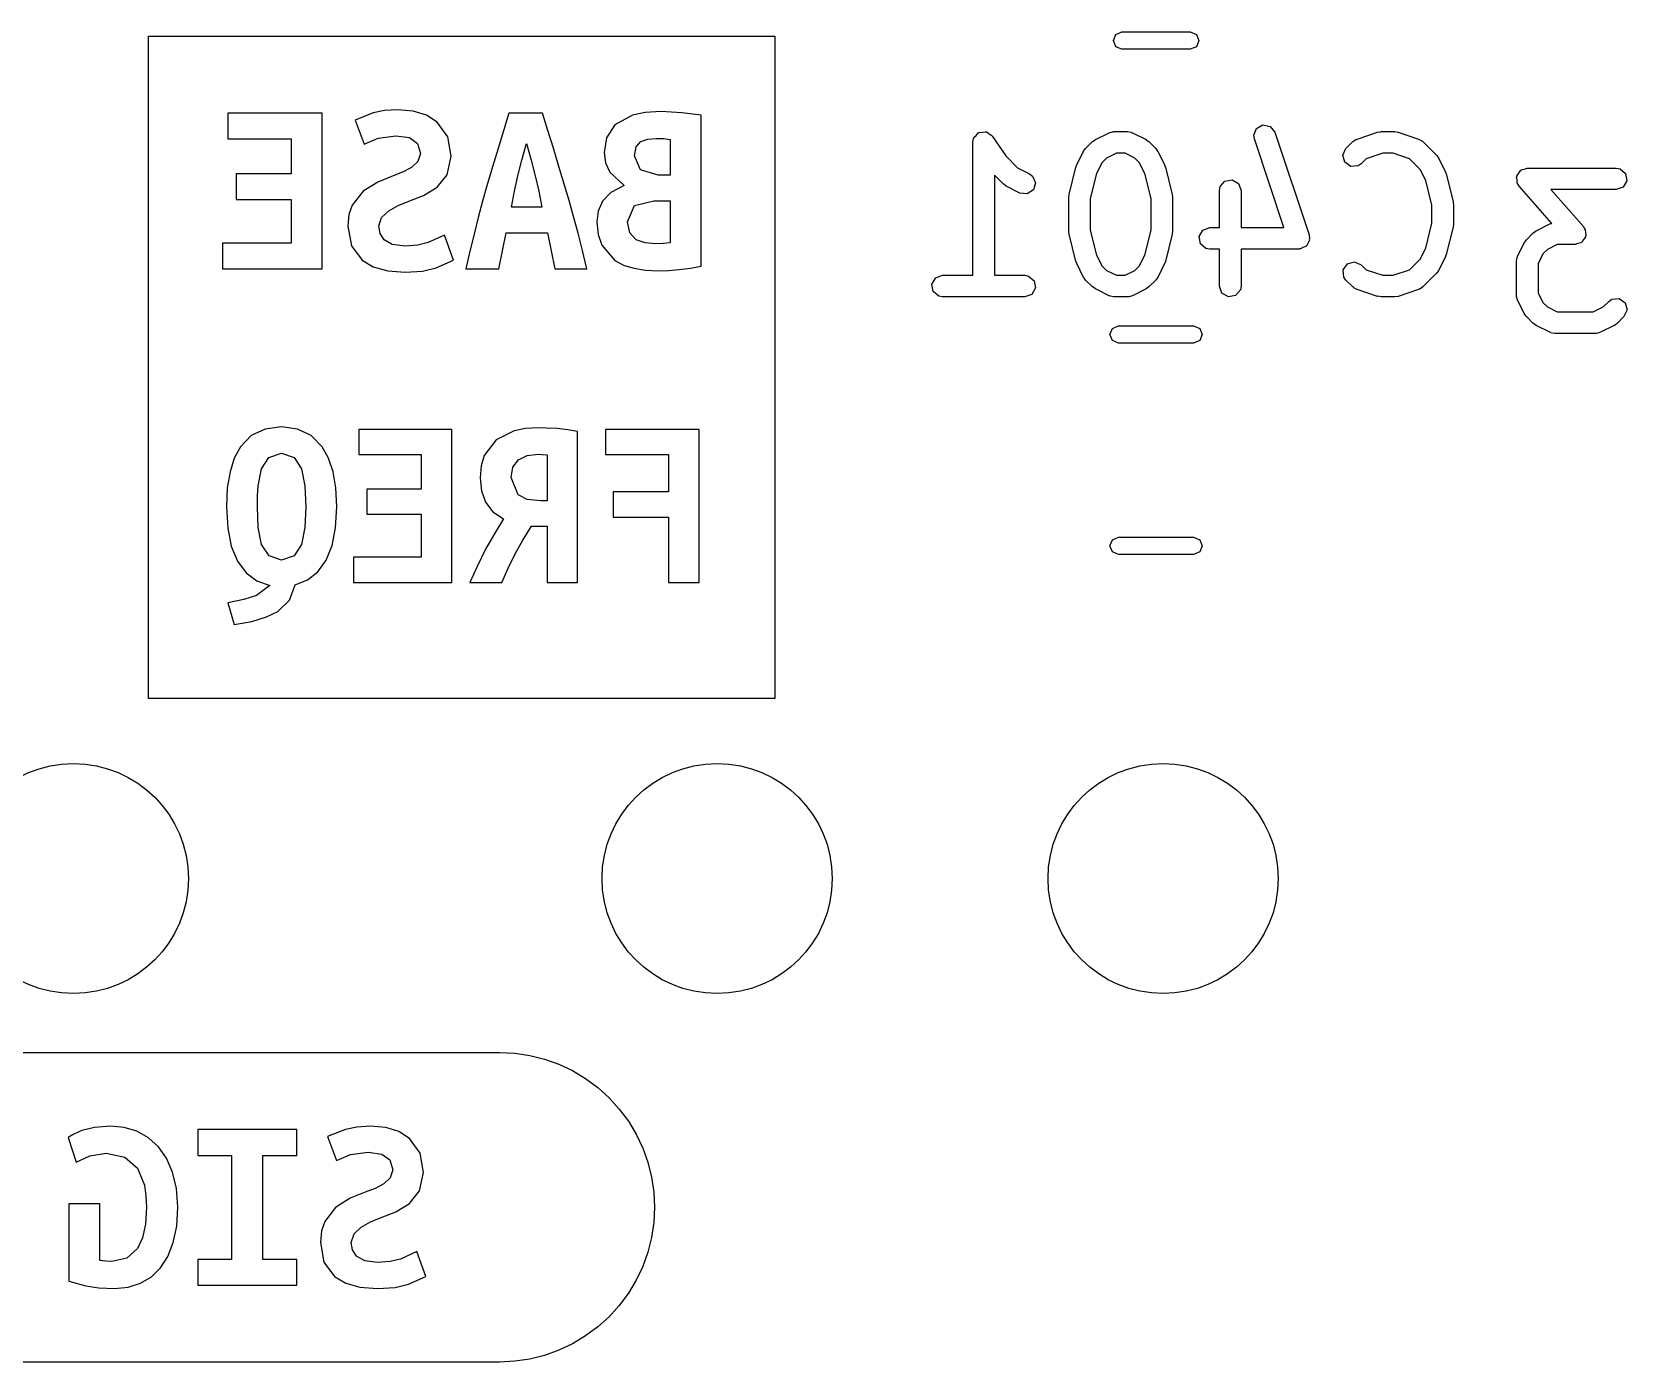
# Model space of a CAD drawing. Extents: x 123.3 to 169.7, y -142.3 to -47.
# Drawn here: x 135.19 to 146.28, y -142.3 to -133.05 of the extents above; entities that cross this region are included whole.
import ezdxf

# ---------------------------------------------------------------- set-up
doc = ezdxf.new("R2010")
doc.units = 0
doc.layers.add('BLACK', color=7, linetype='CONTINUOUS')

msp = doc.modelspace()

# ---------------------------------------------------------------- linework, layer by layer
at = {"layer": 'BLACK', "linetype": 'CONTINUOUS'}
for p, q in [((142.722, -133.068), (142.765, -133.05)), ((142.765, -133.05), (143.239, -133.05)), ((143.239, -133.05), (143.282, -133.068)), ((135.999, -137.685), (135.999, -133.079)), ((135.999, -133.079), (140.353, -133.079)), ((140.353, -133.079), (140.353, -137.685)), ((142.705, -133.111), (142.722, -133.068)), ((142.722, -133.153), (142.705, -133.111)), ((142.765, -133.171), (142.722, -133.153)), ((143.282, -133.153), (143.239, -133.171)), ((143.282, -133.068), (143.299, -133.111)), ((143.299, -133.111), (143.282, -133.153)), ((143.239, -133.171), (142.765, -133.171)), ((137.639, -133.597), (137.559, -133.614)), ((137.732, -133.592), (137.639, -133.597)), ((137.839, -133.601), (137.732, -133.592)), ((137.93, -133.63), (137.839, -133.601)), ((139.45, -133.61), (139.362, -133.629)), ((139.561, -133.604), (139.45, -133.61)), ((139.706, -133.612), (139.561, -133.604)), ((136.55, -133.616), (136.55, -133.794)), ((137.205, -133.616), (136.55, -133.616)), ((137.205, -134.697), (137.205, -133.616)), ((137.559, -133.614), (137.434, -133.665)), ((137.434, -133.665), (137.497, -133.831)), ((138.004, -133.677), (137.93, -133.63)), ((138.078, -133.779), (138.004, -133.677)), ((138.504, -133.616), (138.466, -133.737)), ((138.738, -133.616), (138.504, -133.616)), ((138.775, -133.736), (138.738, -133.616)), ((139.241, -133.696), (139.182, -133.787)), ((139.362, -133.629), (139.241, -133.696)), ((139.84, -133.63), (139.706, -133.612)), ((139.84, -134.68), (139.84, -133.63)), ((143.681, -133.769), (143.7, -133.721)), ((143.7, -133.721), (143.745, -133.697)), ((143.745, -133.697), (143.795, -133.707)), ((143.795, -133.707), (143.827, -133.747)), ((136.55, -133.794), (136.99, -133.794)), ((136.99, -133.794), (136.99, -134.037)), ((137.497, -133.831), (137.594, -133.789)), ((137.594, -133.789), (137.717, -133.772)), ((137.717, -133.772), (137.812, -133.785)), ((137.812, -133.785), (137.869, -133.827)), ((137.869, -133.827), (137.888, -133.896)), ((138.103, -133.915), (138.078, -133.779)), ((138.466, -133.737), (138.428, -133.861)), ((138.594, -133.942), (138.627, -133.826)), ((138.627, -133.826), (138.659, -133.942)), ((138.813, -133.859), (138.775, -133.736)), ((139.182, -133.787), (139.166, -133.889)), ((139.388, -133.849), (139.421, -133.813)), ((139.421, -133.813), (139.47, -133.795)), ((139.47, -133.795), (139.528, -133.791)), ((139.528, -133.791), (139.578, -133.792)), ((139.578, -133.792), (139.625, -133.798)), ((139.625, -133.798), (139.625, -134.046)), ((141.729, -133.818), (141.733, -133.793)), ((141.729, -134.743), (141.729, -133.818)), ((141.733, -133.793), (141.736, -133.789)), ((141.736, -133.785), (141.752, -133.77)), ((141.736, -133.789), (141.736, -133.785)), ((141.752, -133.77), (141.766, -133.753)), ((141.766, -133.753), (141.77, -133.753)), ((141.77, -133.753), (141.773, -133.75)), ((141.773, -133.75), (141.795, -133.748)), ((141.795, -133.748), (141.817, -133.745)), ((141.817, -133.745), (141.82, -133.747)), ((141.82, -133.747), (141.825, -133.746)), ((141.825, -133.746), (141.842, -133.759)), ((141.842, -133.759), (141.861, -133.77)), ((141.861, -133.77), (141.863, -133.774)), ((141.863, -133.774), (141.866, -133.777)), ((141.866, -133.777), (141.957, -133.913)), ((142.512, -133.861), (142.56, -133.813)), ((142.56, -133.813), (142.578, -133.8)), ((142.578, -133.8), (142.58, -133.799)), ((142.58, -133.799), (142.675, -133.751)), ((142.675, -133.751), (142.7, -133.744)), ((142.7, -133.744), (142.704, -133.745)), ((142.704, -133.745), (142.708, -133.743)), ((142.708, -133.743), (142.804, -133.743)), ((142.804, -133.743), (142.829, -133.748)), ((142.829, -133.748), (142.833, -133.751)), ((142.833, -133.751), (142.837, -133.751)), ((142.837, -133.751), (142.932, -133.799)), ((142.932, -133.799), (142.95, -133.812)), ((142.95, -133.812), (142.952, -133.813)), ((142.952, -133.813), (143, -133.861)), ((143.685, -133.794), (143.681, -133.769)), ((143.89, -134.41), (143.685, -133.794)), ((143.827, -133.747), (144.065, -134.461)), ((144.322, -133.861), (144.37, -133.813)), ((144.37, -133.813), (144.391, -133.798)), ((144.391, -133.798), (144.395, -133.798)), ((144.395, -133.798), (144.399, -133.795)), ((144.399, -133.795), (144.542, -133.747)), ((144.542, -133.747), (144.564, -133.744)), ((144.564, -133.744), (144.566, -133.743)), ((144.566, -133.743), (144.661, -133.743)), ((144.661, -133.743), (144.683, -133.747)), ((144.683, -133.747), (144.684, -133.747)), ((144.684, -133.747), (144.827, -133.795)), ((144.827, -133.795), (144.85, -133.807)), ((144.85, -133.807), (144.853, -133.811)), ((144.853, -133.811), (144.857, -133.813)), ((144.857, -133.813), (144.952, -133.908)), ((137.888, -133.896), (137.87, -133.951)), ((138.075, -134.043), (138.103, -133.915)), ((138.428, -133.861), (138.39, -133.989)), ((138.566, -134.05), (138.594, -133.942)), ((138.659, -133.942), (138.687, -134.05)), ((138.851, -133.985), (138.813, -133.859)), ((139.166, -133.889), (139.176, -133.961)), ((139.376, -133.911), (139.388, -133.849)), ((139.418, -134.01), (139.376, -133.911)), ((141.957, -133.913), (142.039, -133.995)), ((142.451, -133.975), (142.498, -133.88)), ((142.498, -133.88), (142.512, -133.862)), ((142.512, -133.862), (142.512, -133.861)), ((142.658, -133.928), (142.627, -133.958)), ((142.726, -133.893), (142.658, -133.928)), ((142.786, -133.893), (142.726, -133.893)), ((142.854, -133.928), (142.786, -133.893)), ((142.885, -133.958), (142.854, -133.928)), ((143, -133.861), (143.012, -133.879)), ((143.012, -133.879), (143.014, -133.88)), ((143.014, -133.88), (143.061, -133.975)), ((144.3, -133.907), (144.322, -133.861)), ((144.314, -133.957), (144.3, -133.907)), ((144.463, -133.932), (144.428, -133.967)), ((144.578, -133.893), (144.463, -133.932)), ((144.649, -133.893), (144.578, -133.893)), ((144.763, -133.932), (144.649, -133.893)), ((144.837, -134.006), (144.763, -133.932)), ((144.952, -133.908), (144.965, -133.927)), ((144.965, -133.927), (144.966, -133.928)), ((144.966, -133.928), (145.014, -134.023)), ((136.99, -134.037), (136.608, -134.037)), ((136.608, -134.037), (136.608, -134.215)), ((137.698, -134.051), (137.592, -134.094)), ((137.765, -134.025), (137.698, -134.051)), ((137.826, -133.992), (137.765, -134.025)), ((137.87, -133.951), (137.826, -133.992)), ((138.004, -134.13), (138.075, -134.043)), ((138.39, -133.989), (138.351, -134.12)), ((138.543, -134.157), (138.566, -134.05)), ((138.687, -134.05), (138.711, -134.157)), ((138.89, -134.115), (138.851, -133.985)), ((139.176, -133.961), (139.204, -134.025)), ((139.204, -134.025), (139.304, -134.119)), ((139.542, -134.046), (139.418, -134.01)), ((139.625, -134.046), (139.542, -134.046)), ((141.941, -134.11), (141.879, -134.047)), ((141.879, -134.047), (141.879, -134.743)), ((142.039, -133.995), (142.123, -134.037)), ((142.123, -134.037), (142.144, -134.053)), ((142.144, -134.053), (142.164, -134.1)), ((142.398, -134.181), (142.445, -133.991)), ((142.445, -133.991), (142.45, -133.979)), ((142.45, -133.979), (142.451, -133.975)), ((142.589, -134.035), (142.545, -134.209)), ((142.627, -133.958), (142.589, -134.035)), ((142.923, -134.035), (142.885, -133.958)), ((142.967, -134.209), (142.923, -134.035)), ((143.061, -133.975), (143.065, -133.988)), ((143.065, -133.988), (143.067, -133.991)), ((143.067, -133.991), (143.114, -134.181)), ((144.356, -133.986), (144.314, -133.957)), ((144.407, -133.982), (144.356, -133.986)), ((144.428, -133.967), (144.407, -133.982)), ((144.876, -134.083), (144.837, -134.006)), ((145.014, -134.023), (145.017, -134.035)), ((145.017, -134.035), (145.019, -134.038)), ((145.019, -134.038), (145.067, -134.229)), ((145.511, -134.048), (145.524, -134.032)), ((145.511, -134.054), (145.511, -134.048)), ((145.524, -134.032), (145.534, -134.015)), ((145.534, -134.015), (145.539, -134.013)), ((145.539, -134.013), (145.543, -134.008)), ((145.543, -134.008), (145.563, -134.004)), ((145.563, -134.004), (145.582, -133.997)), ((145.582, -133.997), (146.201, -133.997)), ((146.201, -133.997), (146.227, -134.002)), ((146.227, -134.002), (146.266, -134.035)), ((146.266, -134.035), (146.275, -134.085)), ((137.491, -134.157), (137.415, -134.254)), ((137.592, -134.094), (137.491, -134.157)), ((137.909, -134.187), (138.004, -134.13)), ((138.351, -134.12), (138.321, -134.228)), ((138.522, -134.269), (138.543, -134.157)), ((138.711, -134.157), (138.733, -134.269)), ((138.922, -134.222), (138.89, -134.115)), ((139.304, -134.119), (139.212, -134.166)), ((141.943, -134.11), (141.941, -134.11)), ((141.961, -134.124), (141.943, -134.11)), ((142.056, -134.171), (141.961, -134.124)), ((142.15, -134.149), (142.107, -134.177)), ((142.164, -134.1), (142.15, -134.149)), ((143.443, -134.152), (143.447, -134.126)), ((143.443, -134.41), (143.443, -134.152)), ((143.447, -134.126), (143.48, -134.087)), ((143.48, -134.087), (143.531, -134.078)), ((143.531, -134.078), (143.575, -134.104)), ((143.575, -134.104), (143.593, -134.152)), ((143.593, -134.152), (143.593, -134.41)), ((144.919, -134.256), (144.876, -134.083)), ((145.508, -134.059), (145.511, -134.054)), ((145.512, -134.079), (145.508, -134.059)), ((145.512, -134.099), (145.512, -134.079)), ((145.516, -134.107), (145.512, -134.099)), ((145.517, -134.11), (145.516, -134.107)), ((145.52, -134.112), (145.517, -134.11)), ((145.525, -134.122), (145.52, -134.112)), ((145.753, -134.382), (145.525, -134.122)), ((146.201, -134.147), (145.747, -134.147)), ((145.747, -134.147), (145.972, -134.404)), ((146.249, -134.13), (146.201, -134.147)), ((146.275, -134.085), (146.249, -134.13)), ((136.608, -134.215), (136.99, -134.215)), ((136.99, -134.215), (136.99, -134.519)), ((137.415, -134.254), (137.392, -134.321)), ((137.668, -134.295), (137.734, -134.258)), ((137.734, -134.258), (137.808, -134.227)), ((137.808, -134.227), (137.909, -134.187)), ((138.321, -134.228), (138.291, -134.34)), ((138.733, -134.269), (138.522, -134.269)), ((138.953, -134.334), (138.922, -134.222)), ((139.155, -134.227), (139.125, -134.297)), ((139.212, -134.166), (139.155, -134.227)), ((139.327, -134.37), (139.377, -134.258)), ((139.377, -134.258), (139.51, -134.224)), ((139.51, -134.224), (139.625, -134.224)), ((139.625, -134.224), (139.625, -134.517)), ((142.107, -134.177), (142.056, -134.171)), ((142.395, -134.199), (142.398, -134.185)), ((142.395, -134.437), (142.395, -134.199)), ((142.398, -134.185), (142.398, -134.181)), ((142.545, -134.209), (142.545, -134.428)), ((142.967, -134.428), (142.967, -134.209)), ((143.114, -134.181), (143.116, -134.196)), ((143.116, -134.196), (143.117, -134.199)), ((143.117, -134.199), (143.117, -134.437)), ((144.919, -134.381), (144.919, -134.256)), ((145.067, -134.229), (145.068, -134.244)), ((145.068, -134.244), (145.069, -134.247)), ((145.069, -134.247), (145.069, -134.39)), ((137.392, -134.321), (137.385, -134.402)), ((137.6, -134.4), (137.619, -134.341)), ((137.619, -134.341), (137.668, -134.295)), ((138.291, -134.34), (138.262, -134.456)), ((138.984, -134.45), (138.953, -134.334)), ((139.125, -134.297), (139.115, -134.37)), ((139.115, -134.37), (139.124, -134.46)), ((139.344, -134.448), (139.327, -134.37)), ((144.876, -134.554), (144.919, -134.381)), ((145.644, -134.434), (145.739, -134.386)), ((145.739, -134.386), (145.753, -134.382)), ((137.385, -134.402), (137.41, -134.537)), ((137.608, -134.452), (137.6, -134.4)), ((137.636, -134.497), (137.608, -134.452)), ((137.693, -134.529), (137.636, -134.497)), ((138.056, -134.463), (137.943, -134.515)), ((138.118, -134.638), (138.056, -134.463)), ((138.262, -134.456), (138.233, -134.574)), ((138.434, -134.697), (138.485, -134.447)), ((138.485, -134.447), (138.773, -134.447)), ((138.773, -134.447), (138.822, -134.697)), ((139.015, -134.571), (138.984, -134.45)), ((139.124, -134.46), (139.149, -134.534)), ((139.389, -134.495), (139.344, -134.448)), ((139.451, -134.518), (139.389, -134.495)), ((142.396, -134.441), (142.395, -134.437)), ((142.398, -134.456), (142.396, -134.441)), ((142.445, -134.646), (142.398, -134.456)), ((142.545, -134.428), (142.589, -134.602)), ((142.923, -134.602), (142.967, -134.428)), ((143.114, -134.456), (143.067, -134.646)), ((143.117, -134.437), (143.114, -134.452)), ((143.114, -134.452), (143.114, -134.456)), ((143.301, -134.472), (143.327, -134.428)), ((143.31, -134.523), (143.301, -134.472)), ((143.327, -134.428), (143.375, -134.41)), ((143.375, -134.41), (143.443, -134.41)), ((143.593, -134.41), (143.89, -134.41)), ((144.065, -134.461), (144.069, -134.487)), ((144.069, -134.487), (144.067, -134.492)), ((144.067, -134.492), (144.068, -134.498)), ((145.067, -134.408), (145.019, -134.598)), ((145.069, -134.39), (145.066, -134.405)), ((145.066, -134.405), (145.067, -134.408)), ((145.562, -134.515), (145.576, -134.497)), ((145.576, -134.496), (145.624, -134.448)), ((145.576, -134.497), (145.576, -134.496)), ((145.624, -134.448), (145.642, -134.435)), ((145.642, -134.435), (145.644, -134.434)), ((145.974, -134.493), (145.963, -134.511)), ((145.972, -134.404), (145.978, -134.414)), ((145.986, -134.478), (145.974, -134.493)), ((145.978, -134.414), (145.98, -134.416)), ((145.98, -134.416), (145.981, -134.419)), ((145.981, -134.419), (145.985, -134.426)), ((145.985, -134.426), (145.986, -134.446)), ((145.986, -134.446), (145.989, -134.466)), ((145.989, -134.466), (145.986, -134.472)), ((145.986, -134.472), (145.986, -134.478)), ((136.99, -134.519), (136.512, -134.519)), ((136.512, -134.519), (136.512, -134.697)), ((137.41, -134.537), (137.484, -134.637)), ((137.783, -134.54), (137.693, -134.529)), ((137.87, -134.534), (137.783, -134.54)), ((137.943, -134.515), (137.87, -134.534)), ((138.233, -134.574), (138.204, -134.697)), ((139.046, -134.697), (139.015, -134.571)), ((139.149, -134.534), (139.239, -134.639)), ((139.522, -134.524), (139.451, -134.518)), ((139.576, -134.522), (139.522, -134.524)), ((139.625, -134.517), (139.576, -134.522)), ((142.589, -134.602), (142.627, -134.679)), ((142.885, -134.679), (142.923, -134.602)), ((143.349, -134.556), (143.31, -134.523)), ((143.375, -134.56), (143.349, -134.556)), ((143.443, -134.56), (143.375, -134.56)), ((143.443, -134.818), (143.443, -134.56)), ((143.994, -134.56), (143.593, -134.56)), ((143.593, -134.56), (143.593, -134.818)), ((143.999, -134.558), (143.994, -134.56)), ((144.005, -134.559), (143.999, -134.558)), ((144.023, -134.549), (144.005, -134.559)), ((144.042, -134.542), (144.023, -134.549)), ((144.045, -134.538), (144.042, -134.542)), ((144.05, -134.535), (144.045, -134.538)), ((144.058, -134.516), (144.05, -134.535)), ((144.068, -134.498), (144.058, -134.516)), ((144.837, -134.631), (144.876, -134.554)), ((145.019, -134.598), (145.014, -134.61)), ((145.515, -134.61), (145.562, -134.515)), ((145.691, -134.593), (145.657, -134.662)), ((145.722, -134.563), (145.691, -134.593)), ((145.79, -134.528), (145.722, -134.563)), ((145.915, -134.528), (145.79, -134.528)), ((145.934, -134.521), (145.915, -134.528)), ((145.954, -134.517), (145.934, -134.521)), ((145.958, -134.513), (145.954, -134.517)), ((145.963, -134.511), (145.958, -134.513)), ((136.512, -134.697), (137.205, -134.697)), ((137.484, -134.637), (137.561, -134.683)), ((137.561, -134.683), (137.661, -134.711)), ((137.661, -134.711), (137.783, -134.72)), ((137.783, -134.72), (137.904, -134.713)), ((137.904, -134.713), (137.998, -134.691)), ((137.998, -134.691), (138.118, -134.638)), ((138.204, -134.697), (138.434, -134.697)), ((138.822, -134.697), (139.046, -134.697)), ((139.239, -134.639), (139.301, -134.672)), ((139.301, -134.672), (139.373, -134.694)), ((139.373, -134.694), (139.454, -134.707)), ((139.454, -134.707), (139.54, -134.711)), ((139.54, -134.711), (139.613, -134.709)), ((139.613, -134.709), (139.688, -134.703)), ((139.688, -134.703), (139.765, -134.693)), ((139.765, -134.693), (139.84, -134.68)), ((142.447, -134.649), (142.445, -134.646)), ((142.451, -134.661), (142.447, -134.649)), ((142.498, -134.757), (142.451, -134.661)), ((142.627, -134.679), (142.658, -134.709)), ((142.658, -134.709), (142.726, -134.743)), ((142.786, -134.743), (142.854, -134.709)), ((142.854, -134.709), (142.885, -134.679)), ((143.061, -134.661), (143.014, -134.757)), ((143.062, -134.658), (143.061, -134.661)), ((143.067, -134.646), (143.062, -134.658)), ((144.303, -134.704), (144.332, -134.662)), ((144.307, -134.755), (144.303, -134.704)), ((144.332, -134.662), (144.382, -134.648)), ((144.382, -134.648), (144.428, -134.67)), ((144.428, -134.67), (144.463, -134.705)), ((144.463, -134.705), (144.578, -134.743)), ((144.649, -134.743), (144.763, -134.705)), ((144.763, -134.705), (144.837, -134.631)), ((144.966, -134.709), (144.953, -134.727)), ((145.014, -134.614), (144.966, -134.709)), ((145.014, -134.61), (145.014, -134.614)), ((145.507, -134.644), (145.511, -134.618)), ((145.507, -134.882), (145.507, -134.644)), ((145.511, -134.618), (145.514, -134.615)), ((145.514, -134.615), (145.515, -134.61)), ((145.657, -134.662), (145.657, -134.864)), ((141.444, -134.805), (141.47, -134.761)), ((141.453, -134.856), (141.444, -134.805)), ((141.47, -134.761), (141.518, -134.743)), ((141.518, -134.743), (141.729, -134.743)), ((141.879, -134.743), (142.089, -134.743)), ((142.089, -134.743), (142.115, -134.748)), ((142.115, -134.748), (142.154, -134.781)), ((142.154, -134.781), (142.163, -134.831)), ((142.5, -134.758), (142.498, -134.757)), ((142.512, -134.776), (142.5, -134.758)), ((142.56, -134.824), (142.512, -134.776)), ((142.562, -134.824), (142.56, -134.824)), ((142.58, -134.838), (142.562, -134.824)), ((142.726, -134.743), (142.786, -134.743)), ((142.952, -134.824), (142.934, -134.837)), ((143, -134.776), (142.952, -134.824)), ((143.014, -134.757), (143, -134.775)), ((143, -134.775), (143, -134.776)), ((143.46, -134.867), (143.443, -134.818)), ((143.593, -134.818), (143.588, -134.844)), ((144.322, -134.776), (144.307, -134.755)), ((144.37, -134.824), (144.322, -134.776)), ((144.374, -134.826), (144.37, -134.824)), ((144.376, -134.83), (144.374, -134.826)), ((144.399, -134.842), (144.376, -134.83)), ((144.578, -134.743), (144.649, -134.743)), ((144.857, -134.824), (144.835, -134.839)), ((144.952, -134.729), (144.857, -134.824)), ((144.953, -134.727), (144.952, -134.729)), ((141.492, -134.889), (141.453, -134.856)), ((141.518, -134.893), (141.492, -134.889)), ((142.089, -134.893), (141.518, -134.893)), ((142.138, -134.876), (142.089, -134.893)), ((142.163, -134.831), (142.138, -134.876)), ((142.675, -134.885), (142.58, -134.838)), ((142.679, -134.886), (142.675, -134.885)), ((142.683, -134.889), (142.679, -134.886)), ((142.708, -134.893), (142.683, -134.889)), ((142.804, -134.893), (142.708, -134.893)), ((142.808, -134.892), (142.804, -134.893)), ((142.812, -134.893), (142.808, -134.892)), ((142.837, -134.885), (142.812, -134.893)), ((142.932, -134.838), (142.837, -134.885)), ((142.934, -134.837), (142.932, -134.838)), ((143.505, -134.892), (143.46, -134.867)), ((143.555, -134.883), (143.505, -134.892)), ((143.588, -134.844), (143.555, -134.883)), ((144.542, -134.89), (144.399, -134.842)), ((144.543, -134.889), (144.542, -134.89)), ((144.566, -134.893), (144.543, -134.889)), ((144.661, -134.893), (144.566, -134.893)), ((144.662, -134.893), (144.661, -134.893)), ((144.684, -134.89), (144.662, -134.893)), ((144.827, -134.842), (144.684, -134.89)), ((144.831, -134.839), (144.827, -134.842)), ((144.835, -134.839), (144.831, -134.839)), ((145.508, -134.886), (145.507, -134.882)), ((145.507, -134.89), (145.508, -134.886)), ((145.515, -134.915), (145.507, -134.89)), ((145.562, -135.011), (145.515, -134.915)), ((145.657, -134.864), (145.691, -134.933)), ((145.691, -134.933), (145.722, -134.963)), ((146.109, -134.963), (146.148, -134.924)), ((146.148, -134.924), (146.169, -134.909)), ((146.169, -134.909), (146.22, -134.905)), ((146.22, -134.905), (146.262, -134.934)), ((146.262, -134.934), (146.276, -134.984)), ((145.564, -135.012), (145.562, -135.011)), ((145.576, -135.03), (145.564, -135.012)), ((145.624, -135.078), (145.576, -135.03)), ((145.722, -134.963), (145.79, -134.997)), ((145.79, -134.997), (146.04, -134.997)), ((146.04, -134.997), (146.109, -134.963)), ((146.254, -135.03), (146.206, -135.078)), ((146.276, -134.984), (146.254, -135.03)), ((142.681, -135.155), (142.698, -135.113)), ((142.698, -135.197), (142.681, -135.155)), ((142.698, -135.113), (142.741, -135.095)), ((142.741, -135.095), (143.263, -135.095)), ((143.263, -135.095), (143.306, -135.113)), ((143.306, -135.113), (143.323, -135.155)), ((143.323, -135.155), (143.306, -135.197)), ((145.626, -135.078), (145.624, -135.078)), ((145.644, -135.092), (145.626, -135.078)), ((145.739, -135.139), (145.644, -135.092)), ((145.743, -135.14), (145.739, -135.139)), ((145.747, -135.143), (145.743, -135.14)), ((145.772, -135.147), (145.747, -135.143)), ((146.058, -135.147), (145.772, -135.147)), ((146.062, -135.146), (146.058, -135.147)), ((146.067, -135.147), (146.062, -135.146)), ((146.092, -135.139), (146.067, -135.147)), ((146.187, -135.092), (146.092, -135.139)), ((146.188, -135.091), (146.187, -135.092)), ((146.206, -135.078), (146.188, -135.091)), ((142.741, -135.215), (142.698, -135.197)), ((143.263, -135.215), (142.741, -135.215)), ((143.306, -135.197), (143.263, -135.215)), ((136.809, -135.812), (136.713, -135.858)), ((136.924, -135.796), (136.809, -135.812)), ((137.035, -135.812), (136.924, -135.796)), ((137.129, -135.858), (137.035, -135.812)), ((138.106, -135.815), (137.46, -135.815)), ((137.46, -135.815), (137.46, -135.99)), ((138.106, -136.88), (138.106, -135.815)), ((138.541, -135.824), (138.414, -135.887)), ((138.619, -135.808), (138.541, -135.824)), ((138.706, -135.803), (138.619, -135.808)), ((138.766, -135.805), (138.706, -135.803)), ((138.839, -135.809), (138.766, -135.805)), ((138.913, -135.817), (138.839, -135.809)), ((138.981, -135.83), (138.913, -135.817)), ((139.826, -135.815), (139.174, -135.815)), ((139.174, -135.815), (139.174, -135.99)), ((139.826, -136.88), (139.826, -135.815)), ((136.638, -135.936), (136.595, -136.015)), ((136.713, -135.858), (136.638, -135.936)), ((137.206, -135.936), (137.129, -135.858)), ((137.25, -136.015), (137.206, -135.936)), ((138.414, -135.887), (138.332, -135.996)), ((138.981, -136.88), (138.981, -135.83)), ((136.595, -136.015), (136.565, -136.11)), ((136.785, -136.088), (136.836, -136.009)), ((136.836, -136.009), (136.924, -135.98)), ((136.924, -135.98), (137.011, -136.009)), ((137.011, -136.009), (137.062, -136.089)), ((137.282, -136.11), (137.25, -136.015)), ((137.46, -135.99), (137.894, -135.99)), ((137.894, -135.99), (137.894, -136.23)), ((138.332, -135.996), (138.311, -136.068)), ((138.531, -136.077), (138.57, -136.027)), ((138.57, -136.027), (138.63, -135.997)), ((138.63, -135.997), (138.706, -135.987)), ((138.706, -135.987), (138.735, -135.988)), ((138.735, -135.988), (138.77, -135.992)), ((138.77, -135.992), (138.77, -136.312)), ((139.174, -135.99), (139.614, -135.99)), ((139.614, -135.99), (139.614, -136.248)), ((136.565, -136.11), (136.546, -136.222)), ((136.761, -136.206), (136.785, -136.088)), ((137.062, -136.089), (137.086, -136.207)), ((137.301, -136.222), (137.282, -136.11)), ((138.311, -136.068), (138.303, -136.152)), ((138.303, -136.152), (138.313, -136.241)), ((138.519, -136.15), (138.531, -136.077)), ((138.567, -136.27), (138.519, -136.15)), ((136.546, -136.222), (136.54, -136.352)), ((136.757, -136.277), (136.761, -136.206)), ((137.086, -136.207), (137.092, -136.352)), ((137.307, -136.352), (137.301, -136.222)), ((137.894, -136.23), (137.517, -136.23)), ((137.517, -136.23), (137.517, -136.405)), ((138.313, -136.241), (138.341, -136.321)), ((138.63, -136.302), (138.567, -136.27)), ((139.614, -136.248), (139.229, -136.248)), ((139.229, -136.248), (139.229, -136.424)), ((136.54, -136.352), (136.549, -136.501)), ((136.755, -136.352), (136.757, -136.277)), ((136.761, -136.496), (136.755, -136.352)), ((137.092, -136.352), (137.086, -136.496)), ((137.299, -136.498), (137.307, -136.352)), ((138.341, -136.321), (138.392, -136.387)), ((138.723, -136.312), (138.63, -136.302)), ((138.77, -136.312), (138.723, -136.312)), ((137.517, -136.405), (137.894, -136.405)), ((137.894, -136.405), (137.894, -136.704)), ((138.392, -136.387), (138.467, -136.436)), ((138.467, -136.436), (138.405, -136.535)), ((138.601, -136.585), (138.66, -136.488)), ((138.66, -136.488), (138.77, -136.488)), ((138.77, -136.488), (138.77, -136.88)), ((139.229, -136.424), (139.614, -136.424)), ((139.614, -136.424), (139.614, -136.88)), ((136.549, -136.501), (136.574, -136.627)), ((136.785, -136.614), (136.761, -136.496)), ((137.086, -136.496), (137.062, -136.614)), ((137.274, -136.622), (137.299, -136.498)), ((138.405, -136.535), (138.341, -136.648)), ((138.547, -136.681), (138.601, -136.585)), ((142.681, -136.625), (142.698, -136.583)), ((142.698, -136.583), (142.741, -136.565)), ((142.741, -136.565), (143.263, -136.565)), ((143.263, -136.565), (143.306, -136.583)), ((143.306, -136.583), (143.323, -136.625)), ((136.574, -136.627), (136.617, -136.731)), ((136.837, -136.694), (136.785, -136.614)), ((136.924, -136.723), (136.837, -136.694)), ((137.011, -136.694), (136.924, -136.723)), ((137.062, -136.614), (137.011, -136.694)), ((137.233, -136.724), (137.274, -136.622)), ((137.894, -136.704), (137.423, -136.704)), ((137.423, -136.704), (137.423, -136.88)), ((138.341, -136.648), (138.282, -136.767)), ((138.498, -136.779), (138.547, -136.681)), ((142.698, -136.667), (142.681, -136.625)), ((142.741, -136.685), (142.698, -136.667)), ((143.263, -136.685), (142.741, -136.685)), ((143.306, -136.667), (143.263, -136.685)), ((143.323, -136.625), (143.306, -136.667)), ((136.617, -136.731), (136.677, -136.811)), ((136.677, -136.811), (136.751, -136.867)), ((137.104, -136.861), (137.175, -136.804)), ((137.175, -136.804), (137.233, -136.724)), ((138.282, -136.767), (138.233, -136.88)), ((138.455, -136.88), (138.498, -136.779)), ((136.841, -136.899), (136.749, -136.97)), ((136.751, -136.867), (136.841, -136.899)), ((136.979, -137.002), (137.018, -136.895)), ((137.018, -136.895), (137.104, -136.861)), ((137.423, -136.88), (138.106, -136.88)), ((138.233, -136.88), (138.455, -136.88)), ((138.77, -136.88), (138.981, -136.88)), ((139.614, -136.88), (139.826, -136.88)), ((136.662, -136.997), (136.549, -137.021)), ((136.549, -137.021), (136.593, -137.172)), ((136.749, -136.97), (136.662, -136.997)), ((136.897, -137.08), (136.979, -137.002)), ((136.593, -137.172), (136.717, -137.15)), ((136.717, -137.15), (136.818, -137.119)), ((136.818, -137.119), (136.897, -137.08)), ((140.353, -137.685), (135.999, -137.685)), ((132.325, -140.147), (138.439, -140.147)), ((138.439, -140.147), (138.544, -140.153)), ((138.544, -140.153), (138.649, -140.168)), ((138.649, -140.168), (138.751, -140.194)), ((138.751, -140.194), (138.851, -140.229)), ((138.851, -140.229), (138.946, -140.274)), ((138.946, -140.274), (139.037, -140.329)), ((139.037, -140.329), (139.122, -140.392)), ((139.122, -140.392), (139.2, -140.463)), ((139.2, -140.463), (139.271, -140.541)), ((139.271, -140.541), (139.334, -140.626)), ((135.536, -140.691), (135.475, -140.718)), ((135.622, -140.67), (135.536, -140.691)), ((135.735, -140.66), (135.622, -140.67)), ((135.829, -140.669), (135.735, -140.66)), ((135.918, -140.696), (135.829, -140.669)), ((135.998, -140.741), (135.918, -140.696)), ((136.342, -140.684), (136.342, -140.863)), ((137.029, -140.684), (136.342, -140.684)), ((137.029, -140.863), (137.029, -140.684)), ((137.367, -140.683), (137.242, -140.733)), ((137.447, -140.666), (137.367, -140.683)), ((137.54, -140.66), (137.447, -140.666)), ((137.647, -140.669), (137.54, -140.66)), ((137.738, -140.698), (137.647, -140.669)), ((137.812, -140.746), (137.738, -140.698)), ((139.334, -140.626), (139.388, -140.716)), ((135.475, -140.718), (135.44, -140.739)), ((135.44, -140.739), (135.496, -140.91)), ((136.067, -140.803), (135.998, -140.741)), ((136.123, -140.883), (136.067, -140.803)), ((137.242, -140.733), (137.305, -140.899)), ((137.886, -140.848), (137.812, -140.746)), ((139.388, -140.716), (139.434, -140.812)), ((139.434, -140.812), (139.469, -140.911)), ((135.496, -140.91), (135.59, -140.866)), ((135.59, -140.866), (135.705, -140.847)), ((135.705, -140.847), (135.834, -140.875)), ((135.834, -140.875), (135.921, -140.952)), ((136.166, -140.98), (136.123, -140.883)), ((136.342, -140.863), (136.576, -140.863)), ((136.576, -140.863), (136.576, -141.587)), ((136.793, -141.587), (136.793, -140.863)), ((136.793, -140.863), (137.029, -140.863)), ((137.305, -140.899), (137.402, -140.857)), ((137.402, -140.857), (137.525, -140.84)), ((137.525, -140.84), (137.62, -140.854)), ((137.62, -140.854), (137.677, -140.895)), ((137.677, -140.895), (137.696, -140.964)), ((137.911, -140.983), (137.886, -140.848)), ((139.469, -140.911), (139.495, -141.014)), ((135.921, -140.952), (135.97, -141.071)), ((136.194, -141.094), (136.166, -140.98)), ((137.678, -141.019), (137.634, -141.061)), ((137.696, -140.964), (137.678, -141.019)), ((137.883, -141.111), (137.911, -140.983)), ((139.495, -141.014), (139.51, -141.118)), ((135.97, -141.071), (135.981, -141.144)), ((135.981, -141.144), (135.984, -141.224)), ((136.203, -141.224), (136.194, -141.094)), ((137.505, -141.119), (137.4, -141.162)), ((137.573, -141.093), (137.505, -141.119)), ((137.634, -141.061), (137.573, -141.093)), ((137.812, -141.198), (137.883, -141.111)), ((139.51, -141.118), (139.516, -141.224)), ((135.66, -141.2), (135.445, -141.2)), ((135.445, -141.2), (135.445, -141.739)), ((135.66, -141.594), (135.66, -141.2)), ((135.984, -141.224), (135.978, -141.342)), ((136.195, -141.355), (136.203, -141.224)), ((137.299, -141.225), (137.223, -141.323)), ((137.4, -141.162), (137.299, -141.225)), ((137.615, -141.296), (137.717, -141.255)), ((137.717, -141.255), (137.812, -141.198)), ((139.516, -141.224), (139.51, -141.33)), ((135.978, -141.342), (135.957, -141.437)), ((136.171, -141.469), (136.195, -141.355)), ((137.223, -141.323), (137.2, -141.389)), ((137.427, -141.409), (137.476, -141.363)), ((137.476, -141.363), (137.542, -141.326)), ((137.542, -141.326), (137.615, -141.296)), ((139.51, -141.33), (139.495, -141.434)), ((135.957, -141.437), (135.923, -141.51)), ((136.133, -141.566), (136.171, -141.469)), ((137.2, -141.389), (137.193, -141.47)), ((137.193, -141.47), (137.218, -141.605)), ((137.408, -141.468), (137.427, -141.409)), ((137.416, -141.52), (137.408, -141.468)), ((139.495, -141.434), (139.469, -141.537)), ((135.848, -141.578), (135.743, -141.601)), ((135.923, -141.51), (135.848, -141.578)), ((136.082, -141.646), (136.133, -141.566)), ((136.576, -141.587), (136.342, -141.587)), ((136.342, -141.587), (136.342, -141.765)), ((137.029, -141.587), (136.793, -141.587)), ((137.029, -141.765), (137.029, -141.587)), ((137.444, -141.565), (137.416, -141.52)), ((137.501, -141.597), (137.444, -141.565)), ((137.751, -141.584), (137.678, -141.602)), ((137.863, -141.531), (137.751, -141.584)), ((137.926, -141.706), (137.863, -141.531)), ((139.469, -141.537), (139.434, -141.636)), ((135.702, -141.599), (135.66, -141.594)), ((135.743, -141.601), (135.702, -141.599)), ((136.019, -141.708), (136.082, -141.646)), ((137.218, -141.605), (137.292, -141.705)), ((137.591, -141.608), (137.501, -141.597)), ((137.678, -141.602), (137.591, -141.608)), ((139.434, -141.636), (139.388, -141.732)), ((135.445, -141.739), (135.564, -141.771)), ((135.564, -141.771), (135.654, -141.784)), ((135.654, -141.784), (135.761, -141.788)), ((135.761, -141.788), (135.857, -141.779)), ((135.857, -141.779), (135.943, -141.752)), ((135.943, -141.752), (136.019, -141.708)), ((136.342, -141.765), (137.029, -141.765)), ((137.292, -141.705), (137.369, -141.751)), ((137.369, -141.751), (137.468, -141.779)), ((137.468, -141.779), (137.591, -141.788)), ((137.591, -141.788), (137.712, -141.781)), ((137.712, -141.781), (137.806, -141.759)), ((137.806, -141.759), (137.926, -141.706)), ((139.388, -141.732), (139.334, -141.822)), ((139.271, -141.907), (139.2, -141.985)), ((139.334, -141.822), (139.271, -141.907)), ((139.2, -141.985), (139.122, -142.056)), ((139.037, -142.119), (138.946, -142.174)), ((139.122, -142.056), (139.037, -142.119)), ((138.751, -142.254), (138.649, -142.28)), ((138.851, -142.219), (138.751, -142.254)), ((138.946, -142.174), (138.851, -142.219)), ((138.439, -142.301), (132.325, -142.301)), ((138.544, -142.295), (138.439, -142.301)), ((138.649, -142.28), (138.544, -142.295))]:
    msp.add_line(p, q, dxfattribs=at)
at = {"layer": 'BLACK'}
for centre in [(135.476, -138.938), (139.951, -138.938), (143.051, -138.938)]:
    msp.add_circle(centre, 0.8, dxfattribs=at)

doc.saveas('drawing.dxf')
